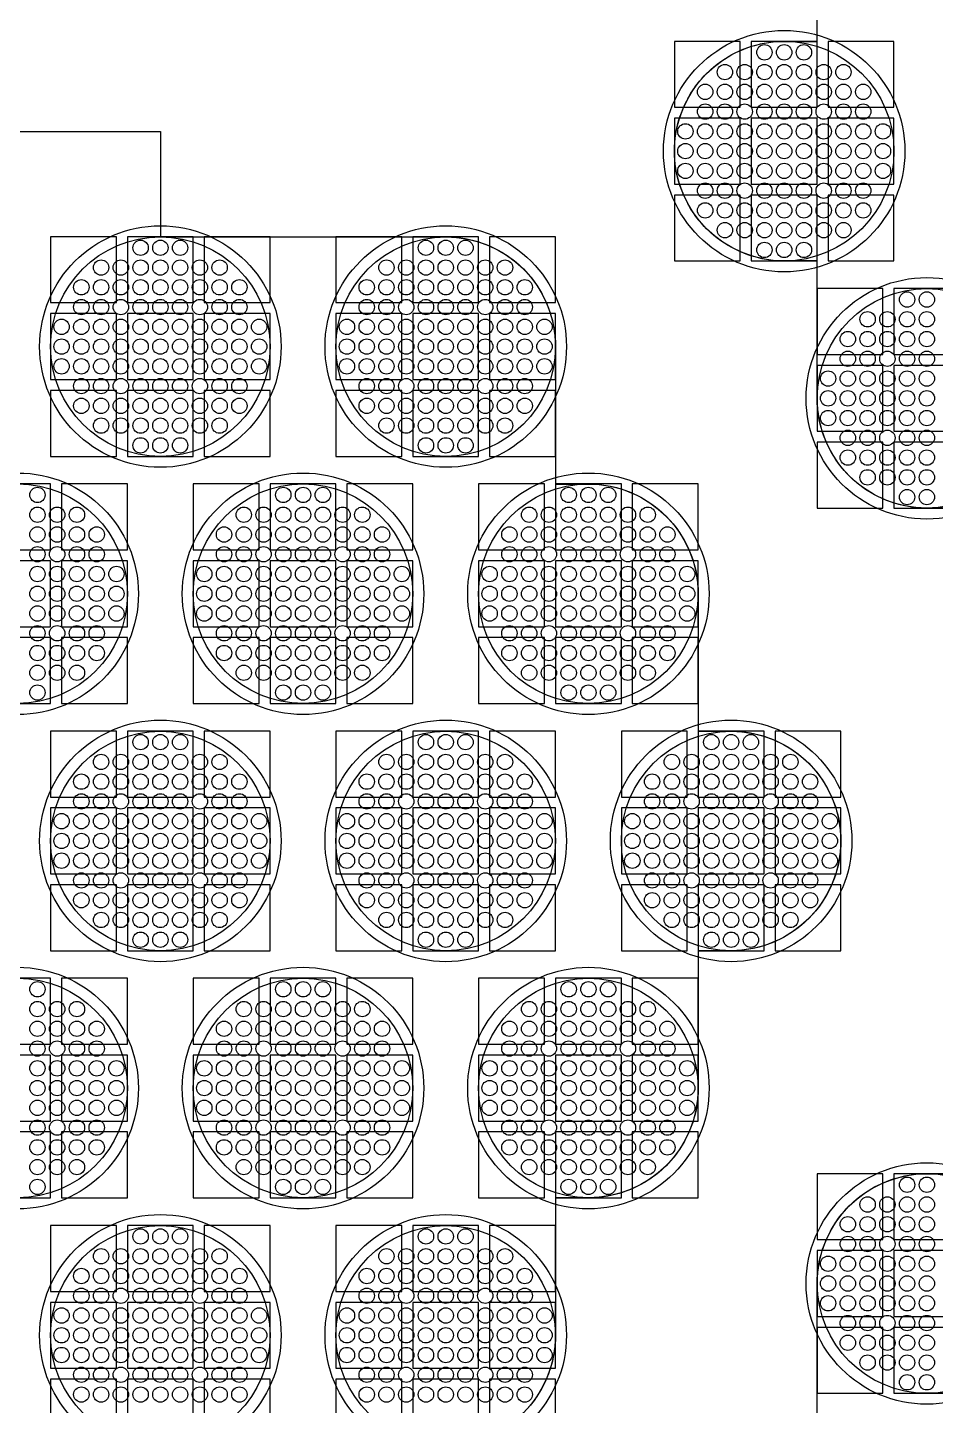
# Model space of a CAD drawing. Extents: x -49 to 54, y -38 to 38.
# Drawn here: x 34.77 to 38.9, y 24.13 to 30.41 of the extents above; entities that cross this region are included whole.
import ezdxf

# ---------------------------------------------------------------- set-up
doc = ezdxf.new("R2010")
doc.units = 0
for name, color, linetype in [('BACK_LAYER', 5, 'CONTINUOUS'), ('COND_LAYER_LOWER_ELECTRODE', 6, 'CONTINUOUS'), ('CONDUCTIVE_LAYER_BACK_LAYER', 2, 'CONTINUOUS'), ('EMITTER', 3, 'CONTINUOUS'), ('LOWER_ELECTRODE', 1, 'CONTINUOUS')]:
    doc.layers.add(name, color=color, linetype=linetype)

msp = doc.modelspace()

# ---------------------------------------------------------------- linework, layer by layer
at = {"layer": 'BACK_LAYER'}
for points in [[(37.7139, 30.0477), (38.0139, 30.0477), (38.0139, 30.3477), (37.7139, 30.3477)], [(38.0639, 30.0477), (38.3639, 30.0477), (38.3639, 30.3477), (38.0639, 30.3477)], [(38.4139, 30.0477), (38.7139, 30.0477), (38.7139, 30.3477), (38.4139, 30.3477)], [(37.7139, 29.6977), (38.0139, 29.6977), (38.0139, 29.9977), (37.7139, 29.9977)], [(38.0639, 29.6977), (38.3639, 29.6977), (38.3639, 29.9977), (38.0639, 29.9977)], [(38.4139, 29.6977), (38.7139, 29.6977), (38.7139, 29.9977), (38.4139, 29.9977)], [(37.7139, 29.3477), (38.0139, 29.3477), (38.0139, 29.6477), (37.7139, 29.6477)], [(38.0639, 29.3477), (38.3639, 29.3477), (38.3639, 29.6477), (38.0639, 29.6477)], [(38.4139, 29.3477), (38.7139, 29.3477), (38.7139, 29.6477), (38.4139, 29.6477)], [(34.8721, 29.1575), (35.1721, 29.1575), (35.1721, 29.4575), (34.8721, 29.4575)], [(35.2221, 29.1575), (35.5221, 29.1575), (35.5221, 29.4575), (35.2221, 29.4575)], [(35.5721, 29.1575), (35.8721, 29.1575), (35.8721, 29.4575), (35.5721, 29.4575)], [(36.1721, 29.1575), (36.4721, 29.1575), (36.4721, 29.4575), (36.1721, 29.4575)], [(36.5221, 29.1575), (36.8221, 29.1575), (36.8221, 29.4575), (36.5221, 29.4575)], [(36.8721, 29.1575), (37.1721, 29.1575), (37.1721, 29.4575), (36.8721, 29.4575)], [(38.3639, 28.9218), (38.6639, 28.9218), (38.6639, 29.2218), (38.3639, 29.2218)], [(38.7139, 28.9218), (39.0139, 28.9218), (39.0139, 29.2218), (38.7139, 29.2218)], [(34.8721, 28.8075), (35.1721, 28.8075), (35.1721, 29.1075), (34.8721, 29.1075)], [(35.2221, 28.8075), (35.5221, 28.8075), (35.5221, 29.1075), (35.2221, 29.1075)], [(35.5721, 28.8075), (35.8721, 28.8075), (35.8721, 29.1075), (35.5721, 29.1075)], [(36.1721, 28.8075), (36.4721, 28.8075), (36.4721, 29.1075), (36.1721, 29.1075)], [(36.5221, 28.8075), (36.8221, 28.8075), (36.8221, 29.1075), (36.5221, 29.1075)], [(36.8721, 28.8075), (37.1721, 28.8075), (37.1721, 29.1075), (36.8721, 29.1075)], [(38.3639, 28.5718), (38.6639, 28.5718), (38.6639, 28.8718), (38.3639, 28.8718)], [(38.7139, 28.5718), (39.0139, 28.5718), (39.0139, 28.8718), (38.7139, 28.8718)], [(34.8721, 28.4575), (35.1721, 28.4575), (35.1721, 28.7575), (34.8721, 28.7575)], [(35.2221, 28.4575), (35.5221, 28.4575), (35.5221, 28.7575), (35.2221, 28.7575)], [(35.5721, 28.4575), (35.8721, 28.4575), (35.8721, 28.7575), (35.5721, 28.7575)], [(36.1721, 28.4575), (36.4721, 28.4575), (36.4721, 28.7575), (36.1721, 28.7575)], [(36.5221, 28.4575), (36.8221, 28.4575), (36.8221, 28.7575), (36.5221, 28.7575)], [(36.8721, 28.4575), (37.1721, 28.4575), (37.1721, 28.7575), (36.8721, 28.7575)], [(38.3639, 28.2218), (38.6639, 28.2218), (38.6639, 28.5218), (38.3639, 28.5218)], [(38.7139, 28.2218), (39.0139, 28.2218), (39.0139, 28.5218), (38.7139, 28.5218)], [(34.5721, 28.0316), (34.8721, 28.0316), (34.8721, 28.3316), (34.5721, 28.3316)], [(34.9221, 28.0316), (35.2221, 28.0316), (35.2221, 28.3316), (34.9221, 28.3316)], [(35.5221, 28.0316), (35.8221, 28.0316), (35.8221, 28.3316), (35.5221, 28.3316)], [(35.8721, 28.0316), (36.1721, 28.0316), (36.1721, 28.3316), (35.8721, 28.3316)], [(36.2221, 28.0316), (36.5221, 28.0316), (36.5221, 28.3316), (36.2221, 28.3316)], [(36.8221, 28.0316), (37.1221, 28.0316), (37.1221, 28.3316), (36.8221, 28.3316)], [(37.1721, 28.0316), (37.4721, 28.0316), (37.4721, 28.3316), (37.1721, 28.3316)], [(37.5221, 28.0316), (37.8221, 28.0316), (37.8221, 28.3316), (37.5221, 28.3316)], [(34.5721, 27.6816), (34.8721, 27.6816), (34.8721, 27.9816), (34.5721, 27.9816)], [(34.9221, 27.6816), (35.2221, 27.6816), (35.2221, 27.9816), (34.9221, 27.9816)], [(35.5221, 27.6816), (35.8221, 27.6816), (35.8221, 27.9816), (35.5221, 27.9816)], [(35.8721, 27.6816), (36.1721, 27.6816), (36.1721, 27.9816), (35.8721, 27.9816)], [(36.2221, 27.6816), (36.5221, 27.6816), (36.5221, 27.9816), (36.2221, 27.9816)], [(36.8221, 27.6816), (37.1221, 27.6816), (37.1221, 27.9816), (36.8221, 27.9816)], [(37.1721, 27.6816), (37.4721, 27.6816), (37.4721, 27.9816), (37.1721, 27.9816)], [(37.5221, 27.6816), (37.8221, 27.6816), (37.8221, 27.9816), (37.5221, 27.9816)], [(34.5721, 27.3316), (34.8721, 27.3316), (34.8721, 27.6316), (34.5721, 27.6316)], [(34.9221, 27.3316), (35.2221, 27.3316), (35.2221, 27.6316), (34.9221, 27.6316)], [(35.5221, 27.3316), (35.8221, 27.3316), (35.8221, 27.6316), (35.5221, 27.6316)], [(35.8721, 27.3316), (36.1721, 27.3316), (36.1721, 27.6316), (35.8721, 27.6316)], [(36.2221, 27.3316), (36.5221, 27.3316), (36.5221, 27.6316), (36.2221, 27.6316)], [(36.8221, 27.3316), (37.1221, 27.3316), (37.1221, 27.6316), (36.8221, 27.6316)], [(37.1721, 27.3316), (37.4721, 27.3316), (37.4721, 27.6316), (37.1721, 27.6316)], [(37.5221, 27.3316), (37.8221, 27.3316), (37.8221, 27.6316), (37.5221, 27.6316)], [(34.8721, 26.9058), (35.1721, 26.9058), (35.1721, 27.2058), (34.8721, 27.2058)], [(35.2221, 26.9058), (35.5221, 26.9058), (35.5221, 27.2058), (35.2221, 27.2058)], [(35.5721, 26.9058), (35.8721, 26.9058), (35.8721, 27.2058), (35.5721, 27.2058)], [(36.1721, 26.9058), (36.4721, 26.9058), (36.4721, 27.2058), (36.1721, 27.2058)], [(36.5221, 26.9058), (36.8221, 26.9058), (36.8221, 27.2058), (36.5221, 27.2058)], [(36.8721, 26.9058), (37.1721, 26.9058), (37.1721, 27.2058), (36.8721, 27.2058)], [(37.4721, 26.9058), (37.7721, 26.9058), (37.7721, 27.2058), (37.4721, 27.2058)], [(37.8221, 26.9058), (38.1221, 26.9058), (38.1221, 27.2058), (37.8221, 27.2058)], [(38.1721, 26.9058), (38.4721, 26.9058), (38.4721, 27.2058), (38.1721, 27.2058)], [(34.8721, 26.5558), (35.1721, 26.5558), (35.1721, 26.8558), (34.8721, 26.8558)], [(35.2221, 26.5558), (35.5221, 26.5558), (35.5221, 26.8558), (35.2221, 26.8558)], [(35.5721, 26.5558), (35.8721, 26.5558), (35.8721, 26.8558), (35.5721, 26.8558)], [(36.1721, 26.5558), (36.4721, 26.5558), (36.4721, 26.8558), (36.1721, 26.8558)], [(36.5221, 26.5558), (36.8221, 26.5558), (36.8221, 26.8558), (36.5221, 26.8558)], [(36.8721, 26.5558), (37.1721, 26.5558), (37.1721, 26.8558), (36.8721, 26.8558)], [(37.4721, 26.5558), (37.7721, 26.5558), (37.7721, 26.8558), (37.4721, 26.8558)], [(37.8221, 26.5558), (38.1221, 26.5558), (38.1221, 26.8558), (37.8221, 26.8558)], [(38.1721, 26.5558), (38.4721, 26.5558), (38.4721, 26.8558), (38.1721, 26.8558)], [(34.8721, 26.2058), (35.1721, 26.2058), (35.1721, 26.5058), (34.8721, 26.5058)], [(35.2221, 26.2058), (35.5221, 26.2058), (35.5221, 26.5058), (35.2221, 26.5058)], [(35.5721, 26.2058), (35.8721, 26.2058), (35.8721, 26.5058), (35.5721, 26.5058)], [(36.1721, 26.2058), (36.4721, 26.2058), (36.4721, 26.5058), (36.1721, 26.5058)], [(36.5221, 26.2058), (36.8221, 26.2058), (36.8221, 26.5058), (36.5221, 26.5058)], [(36.8721, 26.2058), (37.1721, 26.2058), (37.1721, 26.5058), (36.8721, 26.5058)], [(37.4721, 26.2058), (37.7721, 26.2058), (37.7721, 26.5058), (37.4721, 26.5058)], [(37.8221, 26.2058), (38.1221, 26.2058), (38.1221, 26.5058), (37.8221, 26.5058)], [(38.1721, 26.2058), (38.4721, 26.2058), (38.4721, 26.5058), (38.1721, 26.5058)], [(34.5721, 25.78), (34.8721, 25.78), (34.8721, 26.08), (34.5721, 26.08)], [(34.9221, 25.78), (35.2221, 25.78), (35.2221, 26.08), (34.9221, 26.08)], [(35.5221, 25.78), (35.8221, 25.78), (35.8221, 26.08), (35.5221, 26.08)], [(35.8721, 25.78), (36.1721, 25.78), (36.1721, 26.08), (35.8721, 26.08)], [(36.2221, 25.78), (36.5221, 25.78), (36.5221, 26.08), (36.2221, 26.08)], [(36.8221, 25.78), (37.1221, 25.78), (37.1221, 26.08), (36.8221, 26.08)], [(37.1721, 25.78), (37.4721, 25.78), (37.4721, 26.08), (37.1721, 26.08)], [(37.5221, 25.78), (37.8221, 25.78), (37.8221, 26.08), (37.5221, 26.08)], [(34.5721, 25.43), (34.8721, 25.43), (34.8721, 25.73), (34.5721, 25.73)], [(34.9221, 25.43), (35.2221, 25.43), (35.2221, 25.73), (34.9221, 25.73)], [(35.5221, 25.43), (35.8221, 25.43), (35.8221, 25.73), (35.5221, 25.73)], [(35.8721, 25.43), (36.1721, 25.43), (36.1721, 25.73), (35.8721, 25.73)], [(36.2221, 25.43), (36.5221, 25.43), (36.5221, 25.73), (36.2221, 25.73)], [(36.8221, 25.43), (37.1221, 25.43), (37.1221, 25.73), (36.8221, 25.73)], [(37.1721, 25.43), (37.4721, 25.43), (37.4721, 25.73), (37.1721, 25.73)], [(37.5221, 25.43), (37.8221, 25.43), (37.8221, 25.73), (37.5221, 25.73)], [(34.5721, 25.08), (34.8721, 25.08), (34.8721, 25.38), (34.5721, 25.38)], [(34.9221, 25.08), (35.2221, 25.08), (35.2221, 25.38), (34.9221, 25.38)], [(35.5221, 25.08), (35.8221, 25.08), (35.8221, 25.38), (35.5221, 25.38)], [(35.8721, 25.08), (36.1721, 25.08), (36.1721, 25.38), (35.8721, 25.38)], [(36.2221, 25.08), (36.5221, 25.08), (36.5221, 25.38), (36.2221, 25.38)], [(36.8221, 25.08), (37.1221, 25.08), (37.1221, 25.38), (36.8221, 25.38)], [(37.1721, 25.08), (37.4721, 25.08), (37.4721, 25.38), (37.1721, 25.38)], [(37.5221, 25.08), (37.8221, 25.08), (37.8221, 25.38), (37.5221, 25.38)], [(38.3639, 24.8898), (38.6639, 24.8898), (38.6639, 25.1898), (38.3639, 25.1898)], [(38.7139, 24.8898), (39.0139, 24.8898), (39.0139, 25.1898), (38.7139, 25.1898)], [(34.8721, 24.6541), (35.1721, 24.6541), (35.1721, 24.9541), (34.8721, 24.9541)], [(35.2221, 24.6541), (35.5221, 24.6541), (35.5221, 24.9541), (35.2221, 24.9541)], [(35.5721, 24.6541), (35.8721, 24.6541), (35.8721, 24.9541), (35.5721, 24.9541)], [(36.1721, 24.6541), (36.4721, 24.6541), (36.4721, 24.9541), (36.1721, 24.9541)], [(36.5221, 24.6541), (36.8221, 24.6541), (36.8221, 24.9541), (36.5221, 24.9541)], [(36.8721, 24.6541), (37.1721, 24.6541), (37.1721, 24.9541), (36.8721, 24.9541)], [(38.3639, 24.5398), (38.6639, 24.5398), (38.6639, 24.8398), (38.3639, 24.8398)], [(38.7139, 24.5398), (39.0139, 24.5398), (39.0139, 24.8398), (38.7139, 24.8398)], [(34.8721, 24.3041), (35.1721, 24.3041), (35.1721, 24.6041), (34.8721, 24.6041)], [(35.2221, 24.3041), (35.5221, 24.3041), (35.5221, 24.6041), (35.2221, 24.6041)], [(35.5721, 24.3041), (35.8721, 24.3041), (35.8721, 24.6041), (35.5721, 24.6041)], [(36.1721, 24.3041), (36.4721, 24.3041), (36.4721, 24.6041), (36.1721, 24.6041)], [(36.5221, 24.3041), (36.8221, 24.3041), (36.8221, 24.6041), (36.5221, 24.6041)], [(36.8721, 24.3041), (37.1721, 24.3041), (37.1721, 24.6041), (36.8721, 24.6041)], [(38.3639, 24.1898), (38.6639, 24.1898), (38.6639, 24.4898), (38.3639, 24.4898)], [(38.7139, 24.1898), (39.0139, 24.1898), (39.0139, 24.4898), (38.7139, 24.4898)], [(34.8721, 23.9541), (35.1721, 23.9541), (35.1721, 24.2541), (34.8721, 24.2541)], [(35.2221, 23.9541), (35.5221, 23.9541), (35.5221, 24.2541), (35.2221, 24.2541)], [(35.5721, 23.9541), (35.8721, 23.9541), (35.8721, 24.2541), (35.5721, 24.2541)], [(36.1721, 23.9541), (36.4721, 23.9541), (36.4721, 24.2541), (36.1721, 24.2541)], [(36.5221, 23.9541), (36.8221, 23.9541), (36.8221, 24.2541), (36.5221, 24.2541)], [(36.8721, 23.9541), (37.1721, 23.9541), (37.1721, 24.2541), (36.8721, 24.2541)]]:
    msp.add_lwpolyline(points, close=True, dxfattribs=at)
at = {"layer": 'COND_LAYER_LOWER_ELECTRODE'}
for centre in [(38.2139, 29.8477), (35.3721, 28.9575), (36.6721, 28.9575), (38.8639, 28.7218), (34.7221, 27.8316), (36.0221, 27.8316), (37.3221, 27.8316), (35.3721, 26.7058), (36.6721, 26.7058), (37.9721, 26.7058), (34.7221, 25.58), (36.0221, 25.58), (37.3221, 25.58), (38.8639, 24.6898), (35.3721, 24.4541), (36.6721, 24.4541)]:
    msp.add_circle(centre, 0.55, dxfattribs=at)
at = {"layer": 'CONDUCTIVE_LAYER_BACK_LAYER'}
for points in [[(39.0139, 28.2219), (38.854, 28.2219), (38.8341, 28.2227), (38.8143, 28.2243), (38.7946, 28.2267), (38.7749, 28.2298), (38.7554, 28.2337), (38.7361, 28.2384), (38.717, 28.2439), (38.6981, 28.2501), (38.6795, 28.2571), (38.6612, 28.2648), (38.6432, 28.2732), (38.6255, 28.2823), (38.6082, 28.2922), (38.5913, 28.3027), (38.5749, 28.3138), (38.5589, 28.3257), (38.5434, 28.3381), (38.5284, 28.3511), (38.5139, 28.3648), (38.5, 28.379), (38.4867, 28.3937), (38.4739, 28.409), (38.4618, 28.4247), (38.4503, 28.4409), (38.4394, 28.4576), (38.4293, 28.4747), (38.4198, 28.4922), (38.411, 28.51), (38.403, 28.5282), (38.3956, 28.5467), (38.389, 28.5654), (38.3832, 28.5844), (38.3781, 28.6036), (38.3738, 28.6231), (38.3703, 28.6426), (38.3675, 28.6623), (38.3655, 28.6821), (38.3643, 28.7019), (38.3639, 28.7218), (38.3639, 29.3478), (38.204, 29.3478), (38.1841, 29.3485), (38.1643, 29.3501), (38.1446, 29.3525), (38.1249, 29.3556), (38.1054, 29.3596), (38.0861, 29.3643), (38.067, 29.3697), (38.0481, 29.3759), (38.0295, 29.3829), (38.0112, 29.3906), (37.9932, 29.399), (37.9755, 29.4082), (37.9582, 29.418), (37.9413, 29.4285), (37.9249, 29.4397), (37.9089, 29.4515), (37.8934, 29.4639), (37.8784, 29.477), (37.8639, 29.4906), (37.85, 29.5048), (37.8367, 29.5195), (37.8239, 29.5348), (37.8118, 29.5506), (37.8003, 29.5668), (37.7894, 29.5834), (37.7793, 29.6005), (37.7698, 29.618), (37.761, 29.6358), (37.753, 29.654), (37.7456, 29.6725), (37.739, 29.6913), (37.7332, 29.7103), (37.7281, 29.7295), (37.7238, 29.7489), (37.7203, 29.7685), (37.7175, 29.7881), (37.7155, 29.8079), (37.7143, 29.8278), (37.7139, 29.8477), (37.7143, 29.8675), (37.7155, 29.8874), (37.7175, 29.9072), (37.7203, 29.9269), (37.7238, 29.9464), (37.7281, 29.9658), (37.7332, 29.985), (37.739, 30.0041), (37.7456, 30.0228), (37.753, 30.0413), (37.761, 30.0595), (37.7698, 30.0773), (37.7793, 30.0948), (37.7894, 30.1119), (37.8003, 30.1285), (37.8118, 30.1448), (37.8239, 30.1605), (37.8367, 30.1758), (37.85, 30.1905), (37.8639, 30.2047), (37.8784, 30.2183), (37.8934, 30.2314), (37.9089, 30.2438), (37.9249, 30.2556), (37.9413, 30.2668), (37.9582, 30.2773), (37.9755, 30.2871), (37.9932, 30.2963), (38.0112, 30.3047), (38.0295, 30.3124), (38.0481, 30.3194), (38.067, 30.3256), (38.0861, 30.331), (38.1054, 30.3357), (38.1249, 30.3397), (38.1446, 30.3428), (38.1643, 30.3452), (38.1841, 30.3468), (38.204, 30.3476), (38.3639, 30.3476), (38.3639, 30.9735)], [(33.6152, 29.9378), (35.3721, 29.9378), (35.3721, 29.4574), (36.682, 29.4574), (36.7019, 29.4566), (36.7217, 29.455), (36.7414, 29.4526), (36.7611, 29.4495), (36.7806, 29.4456), (36.7999, 29.4409), (36.819, 29.4354), (36.8379, 29.4292), (36.8565, 29.4222), (36.8748, 29.4145), (36.8929, 29.4061), (36.9105, 29.397), (36.9278, 29.3871), (36.9447, 29.3766), (36.9611, 29.3654), (36.9771, 29.3536), (36.9926, 29.3412), (37.0076, 29.3281), (37.0221, 29.3145), (37.036, 29.3003), (37.0494, 29.2856), (37.0621, 29.2703), (37.0742, 29.2546), (37.0857, 29.2383), (37.0966, 29.2217), (37.1067, 29.2046), (37.1162, 29.1871), (37.125, 29.1693), (37.1331, 29.1511), (37.1404, 29.1326), (37.147, 29.1139), (37.1528, 29.0949), (37.1579, 29.0756), (37.1622, 29.0562), (37.1658, 29.0367), (37.1685, 29.017), (37.1705, 28.9972), (37.1717, 28.9773), (37.1721, 28.9575), (37.1721, 28.3315), (37.332, 28.3315), (37.3519, 28.3307), (37.3717, 28.3292), (37.3914, 28.3268), (37.4111, 28.3236), (37.4306, 28.3197), (37.4499, 28.315), (37.469, 28.3096), (37.4879, 28.3033), (37.5065, 28.2964), (37.5248, 28.2887), (37.5429, 28.2802), (37.5605, 28.2711), (37.5778, 28.2613), (37.5947, 28.2508), (37.6111, 28.2396), (37.6271, 28.2278), (37.6426, 28.2154), (37.6576, 28.2023), (37.6721, 28.1887), (37.686, 28.1745), (37.6994, 28.1597), (37.7121, 28.1445), (37.7242, 28.1287), (37.7357, 28.1125), (37.7466, 28.0958), (37.7567, 28.0788), (37.7662, 28.0613), (37.775, 28.0434), (37.7831, 28.0253), (37.7904, 28.0068), (37.797, 27.988), (37.8028, 27.969), (37.8079, 27.9498), (37.8122, 27.9304), (37.8158, 27.9108), (37.8185, 27.8911), (37.8205, 27.8714), (37.8217, 27.8515), (37.8221, 27.8316), (37.8221, 27.2057), (37.982, 27.2057), (38.0019, 27.2049), (38.0217, 27.2033), (38.0414, 27.201), (38.0611, 27.1978), (38.0806, 27.1939), (38.0999, 27.1892), (38.119, 27.1837), (38.1379, 27.1775), (38.1565, 27.1705), (38.1748, 27.1628), (38.1929, 27.1544), (38.2105, 27.1453), (38.2278, 27.1355), (38.2447, 27.125), (38.2611, 27.1138), (38.2771, 27.102), (38.2926, 27.0895), (38.3076, 27.0765), (38.3221, 27.0628), (38.336, 27.0486), (38.3494, 27.0339), (38.3621, 27.0187), (38.3742, 27.0029), (38.3857, 26.9867), (38.3966, 26.97), (38.4067, 26.9529), (38.4162, 26.9354), (38.425, 26.9176), (38.4331, 26.8994), (38.4404, 26.881), (38.447, 26.8622), (38.4528, 26.8432), (38.4579, 26.824), (38.4622, 26.8046), (38.4658, 26.785), (38.4685, 26.7653), (38.4705, 26.7455), (38.4717, 26.7257), (38.4721, 26.7058), (38.4717, 26.6859), (38.4705, 26.6661), (38.4685, 26.6463), (38.4658, 26.6266), (38.4622, 26.607), (38.4579, 26.5876), (38.4528, 26.5684), (38.447, 26.5494), (38.4404, 26.5306), (38.4331, 26.5122), (38.425, 26.494), (38.4162, 26.4761), (38.4067, 26.4587), (38.3966, 26.4416), (38.3857, 26.4249), (38.3742, 26.4087), (38.3621, 26.3929), (38.3494, 26.3777), (38.336, 26.3629), (38.3221, 26.3487), (38.3076, 26.3351), (38.2926, 26.3221), (38.2771, 26.3096), (38.2611, 26.2978), (38.2447, 26.2866), (38.2278, 26.2761), (38.2105, 26.2663), (38.1929, 26.2572), (38.1748, 26.2488), (38.1565, 26.2411), (38.1379, 26.2341), (38.119, 26.2279), (38.0999, 26.2224), (38.0806, 26.2177), (38.0611, 26.2138), (38.0414, 26.2106), (38.0217, 26.2083), (38.0019, 26.2067), (37.982, 26.2059), (37.8221, 26.2059), (37.8221, 25.58), (37.8217, 25.5601), (37.8205, 25.5402), (37.8185, 25.5205), (37.8158, 25.5008), (37.8122, 25.4812), (37.8079, 25.4618), (37.8028, 25.4426), (37.797, 25.4236), (37.7904, 25.4048), (37.7831, 25.3863), (37.775, 25.3682), (37.7662, 25.3503), (37.7567, 25.3328), (37.7466, 25.3158), (37.7357, 25.2991), (37.7242, 25.2829), (37.7121, 25.2671), (37.6994, 25.2519), (37.686, 25.2371), (37.6721, 25.2229), (37.6576, 25.2093), (37.6426, 25.1962), (37.6271, 25.1838), (37.6111, 25.172), (37.5947, 25.1608), (37.5778, 25.1503), (37.5605, 25.1405), (37.5429, 25.1313), (37.5248, 25.1229), (37.5065, 25.1152), (37.4879, 25.1083), (37.469, 25.102), (37.4499, 25.0966), (37.4306, 25.0919), (37.4111, 25.0879), (37.3914, 25.0848), (37.3717, 25.0824), (37.3519, 25.0809), (37.332, 25.0801), (37.1721, 25.0801), (37.1721, 24.4541), (37.1717, 24.4343), (37.1705, 24.4144), (37.1685, 24.3946), (37.1658, 24.3749), (37.1622, 24.3554), (37.1579, 24.336), (37.1528, 24.3167), (37.147, 24.2977), (37.1404, 24.279), (37.1331, 24.2605), (37.125, 24.2423), (37.1162, 24.2245), (37.1067, 24.207), (37.0966, 24.1899), (37.0857, 24.1733), (37.0742, 24.157), (37.0621, 24.1413), (37.0494, 24.126)], [(38.3639, 24.0638), (38.3639, 24.6898), (38.3643, 24.7096), (38.3655, 24.7295), (38.3675, 24.7493), (38.3703, 24.769), (38.3738, 24.7885), (38.3781, 24.8079), (38.3832, 24.8272), (38.389, 24.8462), (38.3956, 24.8649), (38.403, 24.8834), (38.411, 24.9016), (38.4198, 24.9194), (38.4293, 24.9369), (38.4394, 24.954), (38.4503, 24.9706), (38.4618, 24.9869), (38.4739, 25.0026), (38.4867, 25.0179), (38.5, 25.0326), (38.5139, 25.0468), (38.5284, 25.0605), (38.5434, 25.0735), (38.5589, 25.0859), (38.5749, 25.0978), (38.5913, 25.1089), (38.6082, 25.1194), (38.6255, 25.1293), (38.6432, 25.1384), (38.6612, 25.1468), (38.6795, 25.1545), (38.6981, 25.1615), (38.717, 25.1677), (38.7361, 25.1732), (38.7554, 25.1779), (38.7749, 25.1818), (38.7946, 25.1849), (38.8143, 25.1873), (38.8341, 25.1889), (38.854, 25.1897), (39.0139, 25.1897)]]:
    msp.add_lwpolyline(points, dxfattribs=at)
at = {"layer": 'EMITTER'}
for centre in [(38.2139, 29.8477), (35.3721, 28.9575), (36.6721, 28.9575), (38.8639, 28.7218), (34.7221, 27.8316), (36.0221, 27.8316), (37.3221, 27.8316), (35.3721, 26.7058), (36.6721, 26.7058), (37.9721, 26.7058), (34.7221, 25.58), (36.0221, 25.58), (37.3221, 25.58), (38.8639, 24.6898), (35.3721, 24.4541), (36.6721, 24.4541)]:
    msp.add_circle(centre, 0.5, dxfattribs=at)
at = {"layer": 'LOWER_ELECTRODE'}
for centre in [(38.1239, 30.2977), (38.2139, 30.2977), (38.3039, 30.2977), (37.9439, 30.2077), (38.0339, 30.2077), (38.1239, 30.2077), (38.2139, 30.2077), (38.3039, 30.2077), (38.3939, 30.2077), (38.4839, 30.2077), (37.8539, 30.1177), (37.9439, 30.1177), (38.0339, 30.1177), (38.1239, 30.1177), (38.2139, 30.1177), (38.3039, 30.1177), (38.3939, 30.1177), (38.4839, 30.1177), (38.5739, 30.1177), (37.8539, 30.0277), (37.9439, 30.0277), (38.0339, 30.0277), (38.1239, 30.0277), (38.2139, 30.0277), (38.3039, 30.0277), (38.3939, 30.0277), (38.4839, 30.0277), (38.5739, 30.0277), (37.7639, 29.9377), (37.8539, 29.9377), (37.9439, 29.9377), (38.0339, 29.9377), (38.1239, 29.9377), (38.2139, 29.9377), (38.3039, 29.9377), (38.3939, 29.9377), (38.4839, 29.9377), (38.5739, 29.9377), (38.6639, 29.9377), (37.7639, 29.8477), (37.8539, 29.8477), (37.9439, 29.8477), (38.0339, 29.8477), (38.1239, 29.8477), (38.2139, 29.8477), (38.3039, 29.8477), (38.3939, 29.8477), (38.4839, 29.8477), (38.5739, 29.8477), (38.6639, 29.8477), (37.7639, 29.7577), (37.8539, 29.7577), (37.9439, 29.7577), (38.0339, 29.7577), (38.1239, 29.7577), (38.2139, 29.7577), (38.3039, 29.7577), (38.3939, 29.7577), (38.4839, 29.7577), (38.5739, 29.7577), (38.6639, 29.7577), (37.8539, 29.6677), (37.9439, 29.6677), (38.0339, 29.6677), (38.1239, 29.6677), (38.2139, 29.6677), (38.3039, 29.6677), (38.3939, 29.6677), (38.4839, 29.6677), (38.5739, 29.6677), (37.8539, 29.5777), (37.9439, 29.5777), (38.0339, 29.5777), (38.1239, 29.5777), (38.2139, 29.5777), (38.3039, 29.5777), (38.3939, 29.5777), (38.4839, 29.5777), (38.5739, 29.5777), (37.9439, 29.4877), (38.0339, 29.4877), (38.1239, 29.4877), (38.2139, 29.4877), (38.3039, 29.4877), (38.3939, 29.4877), (38.4839, 29.4877), (35.2821, 29.4075), (35.3721, 29.4075), (35.4621, 29.4075), (36.5821, 29.4075), (36.6721, 29.4075), (36.7621, 29.4075), (38.1239, 29.3977), (38.2139, 29.3977), (38.3039, 29.3977), (35.1021, 29.3175), (35.1921, 29.3175), (35.2821, 29.3175), (35.3721, 29.3175), (35.4621, 29.3175), (35.5521, 29.3175), (35.6421, 29.3175), (36.4021, 29.3175), (36.4921, 29.3175), (36.5821, 29.3175), (36.6721, 29.3175), (36.7621, 29.3175), (36.8521, 29.3175), (36.9421, 29.3175), (35.0121, 29.2275), (35.1021, 29.2275), (35.1921, 29.2275), (35.2821, 29.2275), (35.3721, 29.2275), (35.4621, 29.2275), (35.5521, 29.2275), (35.6421, 29.2275), (35.7321, 29.2275), (36.3121, 29.2275), (36.4021, 29.2275), (36.4921, 29.2275), (36.5821, 29.2275), (36.6721, 29.2275), (36.7621, 29.2275), (36.8521, 29.2275), (36.9421, 29.2275), (37.0321, 29.2275), (38.7739, 29.1718), (38.8639, 29.1718), (35.0121, 29.1375), (35.1021, 29.1375), (35.1921, 29.1375), (35.2821, 29.1375), (35.3721, 29.1375), (35.4621, 29.1375), (35.5521, 29.1375), (35.6421, 29.1375), (35.7321, 29.1375), (36.3121, 29.1375), (36.4021, 29.1375), (36.4921, 29.1375), (36.5821, 29.1375), (36.6721, 29.1375), (36.7621, 29.1375), (36.8521, 29.1375), (36.9421, 29.1375), (37.0321, 29.1375), (34.9221, 29.0475), (35.0121, 29.0475), (35.1021, 29.0475), (35.1921, 29.0475), (35.2821, 29.0475), (35.3721, 29.0475), (35.4621, 29.0475), (35.5521, 29.0475), (35.6421, 29.0475), (35.7321, 29.0475), (35.8221, 29.0475), (36.2221, 29.0475), (36.3121, 29.0475), (36.4021, 29.0475), (36.4921, 29.0475), (36.5821, 29.0475), (36.6721, 29.0475), (36.7621, 29.0475), (36.8521, 29.0475), (36.9421, 29.0475), (37.0321, 29.0475), (37.1221, 29.0475), (38.5939, 29.0818), (38.6839, 29.0818), (38.7739, 29.0818), (38.8639, 29.0818), (38.5039, 28.9918), (38.5939, 28.9918), (38.6839, 28.9918), (38.7739, 28.9918), (38.8639, 28.9918), (34.9221, 28.9575), (35.0121, 28.9575), (35.1021, 28.9575), (35.1921, 28.9575), (35.2821, 28.9575), (35.3721, 28.9575), (35.4621, 28.9575), (35.5521, 28.9575), (35.6421, 28.9575), (35.7321, 28.9575), (35.8221, 28.9575), (36.2221, 28.9575), (36.3121, 28.9575), (36.4021, 28.9575), (36.4921, 28.9575), (36.5821, 28.9575), (36.6721, 28.9575), (36.7621, 28.9575), (36.8521, 28.9575), (36.9421, 28.9575), (37.0321, 28.9575), (37.1221, 28.9575), (38.5039, 28.9018), (38.5939, 28.9018), (38.6839, 28.9018), (38.7739, 28.9018), (38.8639, 28.9018), (34.9221, 28.8675), (35.0121, 28.8675), (35.1021, 28.8675), (35.1921, 28.8675), (35.2821, 28.8675), (35.3721, 28.8675), (35.4621, 28.8675), (35.5521, 28.8675), (35.6421, 28.8675), (35.7321, 28.8675), (35.8221, 28.8675), (36.2221, 28.8675), (36.3121, 28.8675), (36.4021, 28.8675), (36.4921, 28.8675), (36.5821, 28.8675), (36.6721, 28.8675), (36.7621, 28.8675), (36.8521, 28.8675), (36.9421, 28.8675), (37.0321, 28.8675), (37.1221, 28.8675), (35.0121, 28.7775), (35.1021, 28.7775), (35.1921, 28.7775), (35.2821, 28.7775), (35.3721, 28.7775), (35.4621, 28.7775), (35.5521, 28.7775), (35.6421, 28.7775), (35.7321, 28.7775), (36.3121, 28.7775), (36.4021, 28.7775), (36.4921, 28.7775), (36.5821, 28.7775), (36.6721, 28.7775), (36.7621, 28.7775), (36.8521, 28.7775), (36.9421, 28.7775), (37.0321, 28.7775), (38.4139, 28.8118), (38.5039, 28.8118), (38.5939, 28.8118), (38.6839, 28.8118), (38.7739, 28.8118), (38.8639, 28.8118), (38.4139, 28.7218), (38.5039, 28.7218), (38.5939, 28.7218), (38.6839, 28.7218), (38.7739, 28.7218), (38.8639, 28.7218), (35.0121, 28.6875), (35.1021, 28.6875), (35.1921, 28.6875), (35.2821, 28.6875), (35.3721, 28.6875), (35.4621, 28.6875), (35.5521, 28.6875), (35.6421, 28.6875), (35.7321, 28.6875), (36.3121, 28.6875), (36.4021, 28.6875), (36.4921, 28.6875), (36.5821, 28.6875), (36.6721, 28.6875), (36.7621, 28.6875), (36.8521, 28.6875), (36.9421, 28.6875), (37.0321, 28.6875), (35.1021, 28.5975), (35.1921, 28.5975), (35.2821, 28.5975), (35.3721, 28.5975), (35.4621, 28.5975), (35.5521, 28.5975), (35.6421, 28.5975), (36.4021, 28.5975), (36.4921, 28.5975), (36.5821, 28.5975), (36.6721, 28.5975), (36.7621, 28.5975), (36.8521, 28.5975), (36.9421, 28.5975), (38.4139, 28.6318), (38.5039, 28.6318), (38.5939, 28.6318), (38.6839, 28.6318), (38.7739, 28.6318), (38.8639, 28.6318), (38.5039, 28.5418), (38.5939, 28.5418), (38.6839, 28.5418), (38.7739, 28.5418), (38.8639, 28.5418), (35.2821, 28.5075), (35.3721, 28.5075), (35.4621, 28.5075), (36.5821, 28.5075), (36.6721, 28.5075), (36.7621, 28.5075), (38.5039, 28.4518), (38.5939, 28.4518), (38.6839, 28.4518), (38.7739, 28.4518), (38.8639, 28.4518), (38.5939, 28.3618), (38.6839, 28.3618), (38.7739, 28.3618), (38.8639, 28.3618), (34.8121, 28.2816), (35.9321, 28.2816), (36.0221, 28.2816), (36.1121, 28.2816), (37.2321, 28.2816), (37.3221, 28.2816), (37.4121, 28.2816), (38.7739, 28.2718), (38.8639, 28.2718), (34.8121, 28.1916), (34.9021, 28.1916), (34.9921, 28.1916), (35.7521, 28.1916), (35.8421, 28.1916), (35.9321, 28.1916), (36.0221, 28.1916), (36.1121, 28.1916), (36.2021, 28.1916), (36.2921, 28.1916), (37.0521, 28.1916), (37.1421, 28.1916), (37.2321, 28.1916), (37.3221, 28.1916), (37.4121, 28.1916), (37.5021, 28.1916), (37.5921, 28.1916), (34.8121, 28.1016), (34.9021, 28.1016), (34.9921, 28.1016), (35.0821, 28.1016), (35.6621, 28.1016), (35.7521, 28.1016), (35.8421, 28.1016), (35.9321, 28.1016), (36.0221, 28.1016), (36.1121, 28.1016), (36.2021, 28.1016), (36.2921, 28.1016), (36.3821, 28.1016), (36.9621, 28.1016), (37.0521, 28.1016), (37.1421, 28.1016), (37.2321, 28.1016), (37.3221, 28.1016), (37.4121, 28.1016), (37.5021, 28.1016), (37.5921, 28.1016), (37.6821, 28.1016), (34.8121, 28.0116), (34.9021, 28.0116), (34.9921, 28.0116), (35.0821, 28.0116), (35.6621, 28.0116), (35.7521, 28.0116), (35.8421, 28.0116), (35.9321, 28.0116), (36.0221, 28.0116), (36.1121, 28.0116), (36.2021, 28.0116), (36.2921, 28.0116), (36.3821, 28.0116), (36.9621, 28.0116), (37.0521, 28.0116), (37.1421, 28.0116), (37.2321, 28.0116), (37.3221, 28.0116), (37.4121, 28.0116), (37.5021, 28.0116), (37.5921, 28.0116), (37.6821, 28.0116), (34.8121, 27.9216), (34.9021, 27.9216), (34.9921, 27.9216), (35.0821, 27.9216), (35.1721, 27.9216), (35.5721, 27.9216), (35.6621, 27.9216), (35.7521, 27.9216), (35.8421, 27.9216), (35.9321, 27.9216), (36.0221, 27.9216), (36.1121, 27.9216), (36.2021, 27.9216), (36.2921, 27.9216), (36.3821, 27.9216), (36.4721, 27.9216), (36.8721, 27.9216), (36.9621, 27.9216), (37.0521, 27.9216), (37.1421, 27.9216), (37.2321, 27.9216), (37.3221, 27.9216), (37.4121, 27.9216), (37.5021, 27.9216), (37.5921, 27.9216), (37.6821, 27.9216), (37.7721, 27.9216), (34.8121, 27.8316), (34.9021, 27.8316), (34.9921, 27.8316), (35.0821, 27.8316), (35.1721, 27.8316), (35.5721, 27.8316), (35.6621, 27.8316), (35.7521, 27.8316), (35.8421, 27.8316), (35.9321, 27.8316), (36.0221, 27.8316), (36.1121, 27.8316), (36.2021, 27.8316), (36.2921, 27.8316), (36.3821, 27.8316), (36.4721, 27.8316), (36.8721, 27.8316), (36.9621, 27.8316), (37.0521, 27.8316), (37.1421, 27.8316), (37.2321, 27.8316), (37.3221, 27.8316), (37.4121, 27.8316), (37.5021, 27.8316), (37.5921, 27.8316), (37.6821, 27.8316), (37.7721, 27.8316), (34.8121, 27.7416), (34.9021, 27.7416), (34.9921, 27.7416), (35.0821, 27.7416), (35.1721, 27.7416), (35.5721, 27.7416), (35.6621, 27.7416), (35.7521, 27.7416), (35.8421, 27.7416), (35.9321, 27.7416), (36.0221, 27.7416), (36.1121, 27.7416), (36.2021, 27.7416), (36.2921, 27.7416), (36.3821, 27.7416), (36.4721, 27.7416), (36.8721, 27.7416), (36.9621, 27.7416), (37.0521, 27.7416), (37.1421, 27.7416), (37.2321, 27.7416), (37.3221, 27.7416), (37.4121, 27.7416), (37.5021, 27.7416), (37.5921, 27.7416), (37.6821, 27.7416), (37.7721, 27.7416), (34.8121, 27.6516), (34.9021, 27.6516), (34.9921, 27.6516), (35.0821, 27.6516), (35.6621, 27.6516), (35.7521, 27.6516), (35.8421, 27.6516), (35.9321, 27.6516), (36.0221, 27.6516), (36.1121, 27.6516), (36.2021, 27.6516), (36.2921, 27.6516), (36.3821, 27.6516), (36.9621, 27.6516), (37.0521, 27.6516), (37.1421, 27.6516), (37.2321, 27.6516), (37.3221, 27.6516), (37.4121, 27.6516), (37.5021, 27.6516), (37.5921, 27.6516), (37.6821, 27.6516), (34.8121, 27.5616), (34.9021, 27.5616), (34.9921, 27.5616), (35.0821, 27.5616), (35.6621, 27.5616), (35.7521, 27.5616), (35.8421, 27.5616), (35.9321, 27.5616), (36.0221, 27.5616), (36.1121, 27.5616), (36.2021, 27.5616), (36.2921, 27.5616), (36.3821, 27.5616), (36.9621, 27.5616), (37.0521, 27.5616), (37.1421, 27.5616), (37.2321, 27.5616), (37.3221, 27.5616), (37.4121, 27.5616), (37.5021, 27.5616), (37.5921, 27.5616), (37.6821, 27.5616), (34.8121, 27.4716), (34.9021, 27.4716), (34.9921, 27.4716), (35.7521, 27.4716), (35.8421, 27.4716), (35.9321, 27.4716), (36.0221, 27.4716), (36.1121, 27.4716), (36.2021, 27.4716), (36.2921, 27.4716), (37.0521, 27.4716), (37.1421, 27.4716), (37.2321, 27.4716), (37.3221, 27.4716), (37.4121, 27.4716), (37.5021, 27.4716), (37.5921, 27.4716), (34.8121, 27.3816), (35.9321, 27.3816), (36.0221, 27.3816), (36.1121, 27.3816), (37.2321, 27.3816), (37.3221, 27.3816), (37.4121, 27.3816), (35.2821, 27.1558), (35.3721, 27.1558), (35.4621, 27.1558), (36.5821, 27.1558), (36.6721, 27.1558), (36.7621, 27.1558), (37.8821, 27.1558), (37.9721, 27.1558), (38.0621, 27.1558), (35.1021, 27.0658), (35.1921, 27.0658), (35.2821, 27.0658), (35.3721, 27.0658), (35.4621, 27.0658), (35.5521, 27.0658), (35.6421, 27.0658), (36.4021, 27.0658), (36.4921, 27.0658), (36.5821, 27.0658), (36.6721, 27.0658), (36.7621, 27.0658), (36.8521, 27.0658), (36.9421, 27.0658), (37.7021, 27.0658), (37.7921, 27.0658), (37.8821, 27.0658), (37.9721, 27.0658), (38.0621, 27.0658), (38.1521, 27.0658), (38.2421, 27.0658), (35.0121, 26.9758), (35.1021, 26.9758), (35.1921, 26.9758), (35.2821, 26.9758), (35.3721, 26.9758), (35.4621, 26.9758), (35.5521, 26.9758), (35.6421, 26.9758), (35.7321, 26.9758), (36.3121, 26.9758), (36.4021, 26.9758), (36.4921, 26.9758), (36.5821, 26.9758), (36.6721, 26.9758), (36.7621, 26.9758), (36.8521, 26.9758), (36.9421, 26.9758), (37.0321, 26.9758), (37.6121, 26.9758), (37.7021, 26.9758), (37.7921, 26.9758), (37.8821, 26.9758), (37.9721, 26.9758), (38.0621, 26.9758), (38.1521, 26.9758), (38.2421, 26.9758), (38.3321, 26.9758), (35.0121, 26.8858), (35.1021, 26.8858), (35.1921, 26.8858), (35.2821, 26.8858), (35.3721, 26.8858), (35.4621, 26.8858), (35.5521, 26.8858), (35.6421, 26.8858), (35.7321, 26.8858), (36.3121, 26.8858), (36.4021, 26.8858), (36.4921, 26.8858), (36.5821, 26.8858), (36.6721, 26.8858), (36.7621, 26.8858), (36.8521, 26.8858), (36.9421, 26.8858), (37.0321, 26.8858), (37.6121, 26.8858), (37.7021, 26.8858), (37.7921, 26.8858), (37.8821, 26.8858), (37.9721, 26.8858), (38.0621, 26.8858), (38.1521, 26.8858), (38.2421, 26.8858), (38.3321, 26.8858), (34.9221, 26.7958), (35.0121, 26.7958), (35.1021, 26.7958), (35.1921, 26.7958), (35.2821, 26.7958), (35.3721, 26.7958), (35.4621, 26.7958), (35.5521, 26.7958), (35.6421, 26.7958), (35.7321, 26.7958), (35.8221, 26.7958), (36.2221, 26.7958), (36.3121, 26.7958), (36.4021, 26.7958), (36.4921, 26.7958), (36.5821, 26.7958), (36.6721, 26.7958), (36.7621, 26.7958), (36.8521, 26.7958), (36.9421, 26.7958), (37.0321, 26.7958), (37.1221, 26.7958), (37.5221, 26.7958), (37.6121, 26.7958), (37.7021, 26.7958), (37.7921, 26.7958), (37.8821, 26.7958), (37.9721, 26.7958), (38.0621, 26.7958), (38.1521, 26.7958), (38.2421, 26.7958), (38.3321, 26.7958), (38.4221, 26.7958), (34.9221, 26.7058), (35.0121, 26.7058), (35.1021, 26.7058), (35.1921, 26.7058), (35.2821, 26.7058), (35.3721, 26.7058), (35.4621, 26.7058), (35.5521, 26.7058), (35.6421, 26.7058), (35.7321, 26.7058), (35.8221, 26.7058), (36.2221, 26.7058), (36.3121, 26.7058), (36.4021, 26.7058), (36.4921, 26.7058), (36.5821, 26.7058), (36.6721, 26.7058), (36.7621, 26.7058), (36.8521, 26.7058), (36.9421, 26.7058), (37.0321, 26.7058), (37.1221, 26.7058), (37.5221, 26.7058), (37.6121, 26.7058), (37.7021, 26.7058), (37.7921, 26.7058), (37.8821, 26.7058), (37.9721, 26.7058), (38.0621, 26.7058), (38.1521, 26.7058), (38.2421, 26.7058), (38.3321, 26.7058), (38.4221, 26.7058), (34.9221, 26.6158), (35.0121, 26.6158), (35.1021, 26.6158), (35.1921, 26.6158), (35.2821, 26.6158), (35.3721, 26.6158), (35.4621, 26.6158), (35.5521, 26.6158), (35.6421, 26.6158), (35.7321, 26.6158), (35.8221, 26.6158), (36.2221, 26.6158), (36.3121, 26.6158), (36.4021, 26.6158), (36.4921, 26.6158), (36.5821, 26.6158), (36.6721, 26.6158), (36.7621, 26.6158), (36.8521, 26.6158), (36.9421, 26.6158), (37.0321, 26.6158), (37.1221, 26.6158), (37.5221, 26.6158), (37.6121, 26.6158), (37.7021, 26.6158), (37.7921, 26.6158), (37.8821, 26.6158), (37.9721, 26.6158), (38.0621, 26.6158), (38.1521, 26.6158), (38.2421, 26.6158), (38.3321, 26.6158), (38.4221, 26.6158), (35.0121, 26.5258), (35.1021, 26.5258), (35.1921, 26.5258), (35.2821, 26.5258), (35.3721, 26.5258), (35.4621, 26.5258), (35.5521, 26.5258), (35.6421, 26.5258), (35.7321, 26.5258), (36.3121, 26.5258), (36.4021, 26.5258), (36.4921, 26.5258), (36.5821, 26.5258), (36.6721, 26.5258), (36.7621, 26.5258), (36.8521, 26.5258), (36.9421, 26.5258), (37.0321, 26.5258), (37.6121, 26.5258), (37.7021, 26.5258), (37.7921, 26.5258), (37.8821, 26.5258), (37.9721, 26.5258), (38.0621, 26.5258), (38.1521, 26.5258), (38.2421, 26.5258), (38.3321, 26.5258), (35.0121, 26.4358), (35.1021, 26.4358), (35.1921, 26.4358), (35.2821, 26.4358), (35.3721, 26.4358), (35.4621, 26.4358), (35.5521, 26.4358), (35.6421, 26.4358), (35.7321, 26.4358), (36.3121, 26.4358), (36.4021, 26.4358), (36.4921, 26.4358), (36.5821, 26.4358), (36.6721, 26.4358), (36.7621, 26.4358), (36.8521, 26.4358), (36.9421, 26.4358), (37.0321, 26.4358), (37.6121, 26.4358), (37.7021, 26.4358), (37.7921, 26.4358), (37.8821, 26.4358), (37.9721, 26.4358), (38.0621, 26.4358), (38.1521, 26.4358), (38.2421, 26.4358), (38.3321, 26.4358), (35.1021, 26.3458), (35.1921, 26.3458), (35.2821, 26.3458), (35.3721, 26.3458), (35.4621, 26.3458), (35.5521, 26.3458), (35.6421, 26.3458), (36.4021, 26.3458), (36.4921, 26.3458), (36.5821, 26.3458), (36.6721, 26.3458), (36.7621, 26.3458), (36.8521, 26.3458), (36.9421, 26.3458), (37.7021, 26.3458), (37.7921, 26.3458), (37.8821, 26.3458), (37.9721, 26.3458), (38.0621, 26.3458), (38.1521, 26.3458), (38.2421, 26.3458), (35.2821, 26.2558), (35.3721, 26.2558), (35.4621, 26.2558), (36.5821, 26.2558), (36.6721, 26.2558), (36.7621, 26.2558), (37.8821, 26.2558), (37.9721, 26.2558), (38.0621, 26.2558), (34.8121, 26.03), (35.9321, 26.03), (36.0221, 26.03), (36.1121, 26.03), (37.2321, 26.03), (37.3221, 26.03), (37.4121, 26.03), (34.8121, 25.94), (34.9021, 25.94), (34.9921, 25.94), (35.7521, 25.94), (35.8421, 25.94), (35.9321, 25.94), (36.0221, 25.94), (36.1121, 25.94), (36.2021, 25.94), (36.2921, 25.94), (37.0521, 25.94), (37.1421, 25.94), (37.2321, 25.94), (37.3221, 25.94), (37.4121, 25.94), (37.5021, 25.94), (37.5921, 25.94), (34.8121, 25.85), (34.9021, 25.85), (34.9921, 25.85), (35.0821, 25.85), (35.6621, 25.85), (35.7521, 25.85), (35.8421, 25.85), (35.9321, 25.85), (36.0221, 25.85), (36.1121, 25.85), (36.2021, 25.85), (36.2921, 25.85), (36.3821, 25.85), (36.9621, 25.85), (37.0521, 25.85), (37.1421, 25.85), (37.2321, 25.85), (37.3221, 25.85), (37.4121, 25.85), (37.5021, 25.85), (37.5921, 25.85), (37.6821, 25.85), (34.8121, 25.76), (34.9021, 25.76), (34.9921, 25.76), (35.0821, 25.76), (35.6621, 25.76), (35.7521, 25.76), (35.8421, 25.76), (35.9321, 25.76), (36.0221, 25.76), (36.1121, 25.76), (36.2021, 25.76), (36.2921, 25.76), (36.3821, 25.76), (36.9621, 25.76), (37.0521, 25.76), (37.1421, 25.76), (37.2321, 25.76), (37.3221, 25.76), (37.4121, 25.76), (37.5021, 25.76), (37.5921, 25.76), (37.6821, 25.76), (34.8121, 25.67), (34.9021, 25.67), (34.9921, 25.67), (35.0821, 25.67), (35.1721, 25.67), (35.5721, 25.67), (35.6621, 25.67), (35.7521, 25.67), (35.8421, 25.67), (35.9321, 25.67), (36.0221, 25.67), (36.1121, 25.67), (36.2021, 25.67), (36.2921, 25.67), (36.3821, 25.67), (36.4721, 25.67), (36.8721, 25.67), (36.9621, 25.67), (37.0521, 25.67), (37.1421, 25.67), (37.2321, 25.67), (37.3221, 25.67), (37.4121, 25.67), (37.5021, 25.67), (37.5921, 25.67), (37.6821, 25.67), (37.7721, 25.67), (34.8121, 25.58), (34.9021, 25.58), (34.9921, 25.58), (35.0821, 25.58), (35.1721, 25.58), (35.5721, 25.58), (35.6621, 25.58), (35.7521, 25.58), (35.8421, 25.58), (35.9321, 25.58), (36.0221, 25.58), (36.1121, 25.58), (36.2021, 25.58), (36.2921, 25.58), (36.3821, 25.58), (36.4721, 25.58), (36.8721, 25.58), (36.9621, 25.58), (37.0521, 25.58), (37.1421, 25.58), (37.2321, 25.58), (37.3221, 25.58), (37.4121, 25.58), (37.5021, 25.58), (37.5921, 25.58), (37.6821, 25.58), (37.7721, 25.58), (34.8121, 25.49), (34.9021, 25.49), (34.9921, 25.49), (35.0821, 25.49), (35.1721, 25.49), (35.5721, 25.49), (35.6621, 25.49), (35.7521, 25.49), (35.8421, 25.49), (35.9321, 25.49), (36.0221, 25.49), (36.1121, 25.49), (36.2021, 25.49), (36.2921, 25.49), (36.3821, 25.49), (36.4721, 25.49), (36.8721, 25.49), (36.9621, 25.49), (37.0521, 25.49), (37.1421, 25.49), (37.2321, 25.49), (37.3221, 25.49), (37.4121, 25.49), (37.5021, 25.49), (37.5921, 25.49), (37.6821, 25.49), (37.7721, 25.49), (34.8121, 25.4), (34.9021, 25.4), (34.9921, 25.4), (35.0821, 25.4), (35.6621, 25.4), (35.7521, 25.4), (35.8421, 25.4), (35.9321, 25.4), (36.0221, 25.4), (36.1121, 25.4), (36.2021, 25.4), (36.2921, 25.4), (36.3821, 25.4), (36.9621, 25.4), (37.0521, 25.4), (37.1421, 25.4), (37.2321, 25.4), (37.3221, 25.4), (37.4121, 25.4), (37.5021, 25.4), (37.5921, 25.4), (37.6821, 25.4), (34.8121, 25.31), (34.9021, 25.31), (34.9921, 25.31), (35.0821, 25.31), (35.6621, 25.31), (35.7521, 25.31), (35.8421, 25.31), (35.9321, 25.31), (36.0221, 25.31), (36.1121, 25.31), (36.2021, 25.31), (36.2921, 25.31), (36.3821, 25.31), (36.9621, 25.31), (37.0521, 25.31), (37.1421, 25.31), (37.2321, 25.31), (37.3221, 25.31), (37.4121, 25.31), (37.5021, 25.31), (37.5921, 25.31), (37.6821, 25.31), (34.8121, 25.22), (34.9021, 25.22), (34.9921, 25.22), (35.7521, 25.22), (35.8421, 25.22), (35.9321, 25.22), (36.0221, 25.22), (36.1121, 25.22), (36.2021, 25.22), (36.2921, 25.22), (37.0521, 25.22), (37.1421, 25.22), (37.2321, 25.22), (37.3221, 25.22), (37.4121, 25.22), (37.5021, 25.22), (37.5921, 25.22), (38.7739, 25.1398), (38.8639, 25.1398), (34.8121, 25.13), (35.9321, 25.13), (36.0221, 25.13), (36.1121, 25.13), (37.2321, 25.13), (37.3221, 25.13), (37.4121, 25.13), (38.5939, 25.0498), (38.6839, 25.0498), (38.7739, 25.0498), (38.8639, 25.0498), (38.5039, 24.9598), (38.5939, 24.9598), (38.6839, 24.9598), (38.7739, 24.9598), (38.8639, 24.9598), (35.2821, 24.9041), (35.3721, 24.9041), (35.4621, 24.9041), (36.5821, 24.9041), (36.6721, 24.9041), (36.7621, 24.9041), (38.5039, 24.8698), (38.5939, 24.8698), (38.6839, 24.8698), (38.7739, 24.8698), (38.8639, 24.8698), (35.1021, 24.8141), (35.1921, 24.8141), (35.2821, 24.8141), (35.3721, 24.8141), (35.4621, 24.8141), (35.5521, 24.8141), (35.6421, 24.8141), (36.4021, 24.8141), (36.4921, 24.8141), (36.5821, 24.8141), (36.6721, 24.8141), (36.7621, 24.8141), (36.8521, 24.8141), (36.9421, 24.8141), (38.4139, 24.7798), (38.5039, 24.7798), (38.5939, 24.7798), (38.6839, 24.7798), (38.7739, 24.7798), (38.8639, 24.7798), (35.0121, 24.7241), (35.1021, 24.7241), (35.1921, 24.7241), (35.2821, 24.7241), (35.3721, 24.7241), (35.4621, 24.7241), (35.5521, 24.7241), (35.6421, 24.7241), (35.7321, 24.7241), (36.3121, 24.7241), (36.4021, 24.7241), (36.4921, 24.7241), (36.5821, 24.7241), (36.6721, 24.7241), (36.7621, 24.7241), (36.8521, 24.7241), (36.9421, 24.7241), (37.0321, 24.7241), (35.0121, 24.6341), (35.1021, 24.6341), (35.1921, 24.6341), (35.2821, 24.6341), (35.3721, 24.6341), (35.4621, 24.6341), (35.5521, 24.6341), (35.6421, 24.6341), (35.7321, 24.6341), (36.3121, 24.6341), (36.4021, 24.6341), (36.4921, 24.6341), (36.5821, 24.6341), (36.6721, 24.6341), (36.7621, 24.6341), (36.8521, 24.6341), (36.9421, 24.6341), (37.0321, 24.6341), (38.4139, 24.6898), (38.5039, 24.6898), (38.5939, 24.6898), (38.6839, 24.6898), (38.7739, 24.6898), (38.8639, 24.6898), (38.4139, 24.5998), (38.5039, 24.5998), (38.5939, 24.5998), (38.6839, 24.5998), (38.7739, 24.5998), (38.8639, 24.5998), (34.9221, 24.5441), (35.0121, 24.5441), (35.1021, 24.5441), (35.1921, 24.5441), (35.2821, 24.5441), (35.3721, 24.5441), (35.4621, 24.5441), (35.5521, 24.5441), (35.6421, 24.5441), (35.7321, 24.5441), (35.8221, 24.5441), (36.2221, 24.5441), (36.3121, 24.5441), (36.4021, 24.5441), (36.4921, 24.5441), (36.5821, 24.5441), (36.6721, 24.5441), (36.7621, 24.5441), (36.8521, 24.5441), (36.9421, 24.5441), (37.0321, 24.5441), (37.1221, 24.5441), (38.5039, 24.5098), (38.5939, 24.5098), (38.6839, 24.5098), (38.7739, 24.5098), (38.8639, 24.5098), (34.9221, 24.4541), (35.0121, 24.4541), (35.1021, 24.4541), (35.1921, 24.4541), (35.2821, 24.4541), (35.3721, 24.4541), (35.4621, 24.4541), (35.5521, 24.4541), (35.6421, 24.4541), (35.7321, 24.4541), (35.8221, 24.4541), (36.2221, 24.4541), (36.3121, 24.4541), (36.4021, 24.4541), (36.4921, 24.4541), (36.5821, 24.4541), (36.6721, 24.4541), (36.7621, 24.4541), (36.8521, 24.4541), (36.9421, 24.4541), (37.0321, 24.4541), (37.1221, 24.4541), (38.5039, 24.4198), (38.5939, 24.4198), (38.6839, 24.4198), (38.7739, 24.4198), (38.8639, 24.4198), (34.9221, 24.3641), (35.0121, 24.3641), (35.1021, 24.3641), (35.1921, 24.3641), (35.2821, 24.3641), (35.3721, 24.3641), (35.4621, 24.3641), (35.5521, 24.3641), (35.6421, 24.3641), (35.7321, 24.3641), (35.8221, 24.3641), (36.2221, 24.3641), (36.3121, 24.3641), (36.4021, 24.3641), (36.4921, 24.3641), (36.5821, 24.3641), (36.6721, 24.3641), (36.7621, 24.3641), (36.8521, 24.3641), (36.9421, 24.3641), (37.0321, 24.3641), (37.1221, 24.3641), (38.5939, 24.3298), (38.6839, 24.3298), (38.7739, 24.3298), (38.8639, 24.3298), (35.0121, 24.2741), (35.1021, 24.2741), (35.1921, 24.2741), (35.2821, 24.2741), (35.3721, 24.2741), (35.4621, 24.2741), (35.5521, 24.2741), (35.6421, 24.2741), (35.7321, 24.2741), (36.3121, 24.2741), (36.4021, 24.2741), (36.4921, 24.2741), (36.5821, 24.2741), (36.6721, 24.2741), (36.7621, 24.2741), (36.8521, 24.2741), (36.9421, 24.2741), (37.0321, 24.2741), (38.7739, 24.2398), (38.8639, 24.2398), (35.0121, 24.1841), (35.1021, 24.1841), (35.1921, 24.1841), (35.2821, 24.1841), (35.3721, 24.1841), (35.4621, 24.1841), (35.5521, 24.1841), (35.6421, 24.1841), (35.7321, 24.1841), (36.3121, 24.1841), (36.4021, 24.1841), (36.4921, 24.1841), (36.5821, 24.1841), (36.6721, 24.1841), (36.7621, 24.1841), (36.8521, 24.1841), (36.9421, 24.1841), (37.0321, 24.1841)]:
    msp.add_circle(centre, 0.035, dxfattribs=at)

doc.saveas('drawing.dxf')
